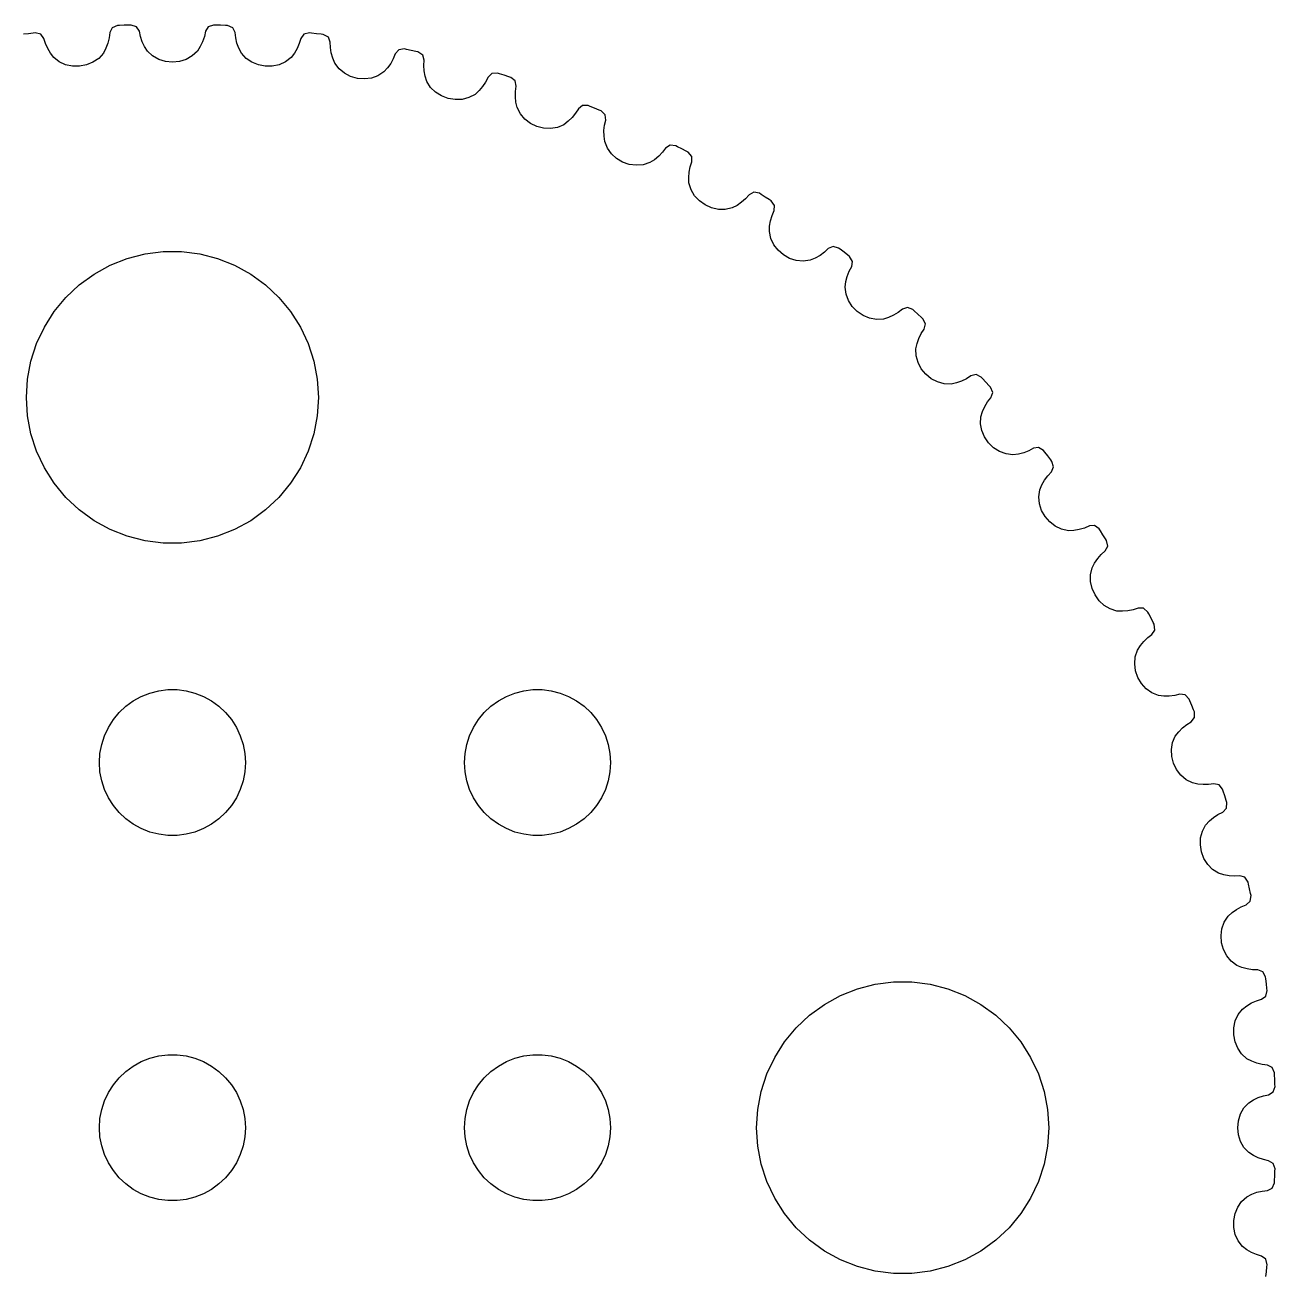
# Model space of a CAD drawing. Header units: metres. Extents: x -23 to 23, y 87 to 243.
# Drawn here: x -3.03 to 22.65, y 216.97 to 242.65 of the extents above; entities that cross this region are included whole.
import ezdxf

# ---------------------------------------------------------------- set-up
doc = ezdxf.new("R2010")
doc.units = ezdxf.units.M

msp = doc.modelspace()

# ---------------------------------------------------------------- linework, layer by layer
for p, q in [((-0.889786, 242.647), (-0.988602, 242.643)), ((-0.847031, 242.648), (-0.889786, 242.647)), ((-0.734589, 242.611), (-0.847031, 242.648)), ((0.847031, 242.648), (0.734741, 242.611)), ((0.889786, 242.647), (0.847031, 242.648)), ((0.988602, 242.643), (0.889786, 242.647)), ((-2.95828, 242.47), (-3.05629, 242.457)), ((-2.8602, 242.483), (-2.95828, 242.47)), ((-2.81775, 242.488), (-2.8602, 242.483)), ((-2.7025, 242.461), (-2.81775, 242.488)), ((-2.63837, 242.373), (-2.7025, 242.461)), ((-1.28676, 242.491), (-1.29961, 242.382)), ((-1.23875, 242.589), (-1.28676, 242.491)), ((-1.13011, 242.636), (-1.23875, 242.589)), ((-1.08739, 242.638), (-1.13011, 242.636)), ((-0.988602, 242.643), (-1.08739, 242.638)), ((-0.678375, 242.518), (-0.734589, 242.611)), ((-0.655991, 242.41), (-0.678375, 242.518)), ((-0.620392, 242.305), (-0.655991, 242.41)), ((0.656052, 242.41), (0.620544, 242.305)), ((0.678375, 242.518), (0.656052, 242.41)), ((0.734741, 242.611), (0.678375, 242.518)), ((1.08739, 242.638), (0.988602, 242.643)), ((1.13013, 242.636), (1.08739, 242.638)), ((1.23889, 242.589), (1.13013, 242.636)), ((1.28676, 242.491), (1.23889, 242.589)), ((1.29965, 242.382), (1.28676, 242.491)), ((2.70264, 242.461), (2.63837, 242.373)), ((2.81775, 242.488), (2.70264, 242.461)), ((2.8602, 242.483), (2.81775, 242.488)), ((2.95828, 242.47), (2.8602, 242.483)), ((3.05629, 242.457), (2.95828, 242.47)), ((3.09868, 242.451), (3.05629, 242.457)), ((3.20296, 242.395), (3.09868, 242.451)), ((3.24211, 242.294), (3.20296, 242.395)), ((-2.60666, 242.268), (-2.63837, 242.373)), ((-2.56207, 242.166), (-2.60666, 242.268)), ((-2.50528, 242.07), (-2.56207, 242.166)), ((-1.36507, 242.17), (-1.41684, 242.069)), ((-1.32585, 242.275), (-1.36507, 242.17)), ((-1.29961, 242.382), (-1.32585, 242.275)), ((-0.572189, 242.205), (-0.620392, 242.305)), ((-0.511993, 242.109), (-0.572189, 242.205)), ((0.572357, 242.205), (0.511993, 242.109)), ((0.620544, 242.305), (0.572357, 242.205)), ((1.326, 242.275), (1.29965, 242.382)), ((1.36525, 242.17), (1.326, 242.275)), ((1.41684, 242.069), (1.36525, 242.17)), ((2.56223, 242.166), (2.50545, 242.07)), ((2.60672, 242.268), (2.56223, 242.166)), ((2.63837, 242.373), (2.60672, 242.268)), ((3.24542, 242.184), (3.24211, 242.294)), ((3.26231, 242.074), (3.24542, 242.184)), ((4.64998, 242.14), (4.57828, 242.058)), ((4.76701, 242.157), (4.64998, 242.14)), ((4.80885, 242.148), (4.76701, 242.157)), ((4.90544, 242.127), (4.80885, 242.148)), ((-2.43695, 241.98), (-2.50528, 242.07)), ((-2.32304, 241.892), (-2.43695, 241.98)), ((-2.19287, 241.833), (-2.32304, 241.892)), ((-1.63171, 241.882), (-1.76482, 241.828)), ((-1.51381, 241.963), (-1.63171, 241.882)), ((-1.41684, 242.069), (-1.51381, 241.963)), ((-0.406158, 242.012), (-0.511993, 242.109)), ((-0.281647, 241.941), (-0.406158, 242.012)), ((-0.144287, 241.898), (-0.281647, 241.941)), ((0, 241.884), (-0.144287, 241.898)), ((0.144287, 241.898), (0, 241.884)), ((0.281647, 241.941), (0.144287, 241.898)), ((0.406158, 242.012), (0.281647, 241.941)), ((0.511993, 242.109), (0.406158, 242.012)), ((1.51381, 241.963), (1.41684, 242.069)), ((1.63171, 241.882), (1.51381, 241.963)), ((1.76482, 241.828), (1.63171, 241.882)), ((2.32304, 241.892), (2.19287, 241.833)), ((2.43695, 241.98), (2.32304, 241.892)), ((2.50545, 242.07), (2.43695, 241.98)), ((3.2923, 241.967), (3.26231, 242.074)), ((3.33492, 241.862), (3.2923, 241.967)), ((4.53755, 241.956), (4.48441, 241.859)), ((4.57828, 242.058), (4.53755, 241.956)), ((5.00195, 242.105), (4.90544, 242.127)), ((5.04366, 242.096), (5.00195, 242.105)), ((5.14264, 242.031), (5.04366, 242.096)), ((5.17279, 241.926), (5.14264, 242.031)), ((5.16649, 241.816), (5.17279, 241.926)), ((-2.05231, 241.803), (-2.19287, 241.833)), ((-1.9073, 241.801), (-2.05231, 241.803)), ((-1.76482, 241.828), (-1.9073, 241.801)), ((1.9073, 241.801), (1.76482, 241.828)), ((2.05231, 241.803), (1.9073, 241.801)), ((2.19287, 241.833), (2.05231, 241.803)), ((3.42226, 241.748), (3.33492, 241.862)), ((3.53267, 241.657), (3.42226, 241.748)), ((3.66052, 241.591), (3.53267, 241.657)), ((4.34335, 241.684), (4.22226, 241.607)), ((4.41948, 241.768), (4.34335, 241.684)), ((4.48441, 241.859), (4.41948, 241.768)), ((5.1738, 241.706), (5.16649, 241.816)), ((5.19431, 241.596), (5.1738, 241.706)), ((6.56192, 241.651), (6.48334, 241.575)), ((6.68001, 241.657), (6.56192, 241.651)), ((6.7209, 241.645), (6.68001, 241.657)), ((6.81528, 241.615), (6.7209, 241.645)), ((3.80011, 241.552), (3.66052, 241.591)), ((3.94472, 241.541), (3.80011, 241.552)), ((4.08742, 241.559), (3.94472, 241.541)), ((4.22226, 241.607), (4.08742, 241.559)), ((5.2276, 241.488), (5.19431, 241.596)), ((5.30467, 241.367), (5.2276, 241.488)), ((5.40674, 241.266), (5.30467, 241.367)), ((6.37247, 241.385), (6.29987, 241.3)), ((6.43384, 241.477), (6.37247, 241.385)), ((6.48334, 241.575), (6.43384, 241.477)), ((6.90953, 241.585), (6.81528, 241.615)), ((6.95026, 241.572), (6.90953, 241.585)), ((7.0432, 241.499), (6.95026, 241.572)), ((7.0641, 241.392), (7.0432, 241.499)), ((7.04825, 241.283), (7.0641, 241.392)), ((5.52835, 241.19), (5.40674, 241.266)), ((5.66399, 241.138), (5.52835, 241.19)), ((5.8071, 241.115), (5.66399, 241.138)), ((5.95085, 241.121), (5.8071, 241.115)), ((6.08934, 241.156), (5.95085, 241.121)), ((6.21671, 241.223), (6.08934, 241.156)), ((6.29987, 241.3), (6.21671, 241.223)), ((7.04591, 241.172), (7.04825, 241.283)), ((7.05676, 241.061), (7.04591, 241.172)), ((7.08051, 240.951), (7.05676, 241.061)), ((7.14671, 240.823), (7.08051, 240.951)), ((8.33907, 240.928), (8.28117, 240.834)), ((8.42393, 240.996), (8.33907, 240.928)), ((8.54216, 240.993), (8.42393, 240.996)), ((8.5818, 240.977), (8.54216, 240.993)), ((8.67325, 240.939), (8.5818, 240.977)), ((8.76453, 240.901), (8.67325, 240.939)), ((8.80396, 240.884), (8.76453, 240.901)), ((8.89015, 240.803), (8.80396, 240.884)), ((7.23965, 240.714), (7.14671, 240.823)), ((7.35411, 240.627), (7.23965, 240.714)), ((7.48477, 240.564), (7.35411, 240.627)), ((8.04276, 240.6), (7.91006, 240.545)), ((8.13231, 240.67), (8.04276, 240.6)), ((8.21202, 240.748), (8.13231, 240.67)), ((8.28117, 240.834), (8.21202, 240.748)), ((8.87636, 240.588), (8.90166, 240.695)), ((8.90166, 240.695), (8.89015, 240.803)), ((7.62529, 240.528), (7.48477, 240.564)), ((7.769, 240.522), (7.62529, 240.528)), ((7.91006, 240.545), (7.769, 240.522)), ((8.8644, 240.478), (8.87636, 240.588)), ((8.86552, 240.366), (8.8644, 240.478)), ((8.87952, 240.254), (8.86552, 240.366)), ((8.93437, 240.121), (8.87952, 240.254)), ((9.01749, 240.005), (8.93437, 240.121)), ((10.1313, 240.121), (10.0655, 240.033)), ((10.2218, 240.182), (10.1313, 240.121)), ((10.3393, 240.168), (10.2218, 240.182)), ((10.3774, 240.149), (10.3393, 240.168)), ((10.4652, 240.103), (10.3774, 240.149)), ((10.5528, 240.058), (10.4652, 240.103)), ((9.1239, 239.908), (9.01749, 240.005)), ((9.24858, 239.834), (9.1239, 239.908)), ((9.38545, 239.786), (9.24858, 239.834)), ((9.80757, 239.821), (9.67059, 239.778)), ((9.90285, 239.882), (9.80757, 239.821)), ((9.98907, 239.953), (9.90285, 239.882)), ((10.0655, 240.033), (9.98907, 239.953)), ((10.5907, 240.038), (10.5528, 240.058)), ((10.6694, 239.949), (10.5907, 240.038)), ((10.6369, 239.736), (10.6715, 239.84)), ((10.6715, 239.84), (10.6694, 239.949)), ((9.52802, 239.766), (9.38545, 239.786)), ((9.67059, 239.778), (9.52802, 239.766)), ((10.6068, 239.516), (10.6154, 239.627)), ((10.6154, 239.627), (10.6369, 239.736)), ((10.6109, 239.403), (10.6068, 239.516)), ((10.654, 239.266), (10.6109, 239.403)), ((10.7267, 239.142), (10.654, 239.266)), ((10.8242, 239.037), (10.7267, 239.142)), ((11.7732, 239.08), (11.6901, 239.007)), ((11.8465, 239.162), (11.7732, 239.08)), ((11.9419, 239.215), (11.8465, 239.162)), ((12.0578, 239.191), (11.9419, 239.215)), ((12.094, 239.168), (12.0578, 239.191)), ((12.1775, 239.115), (12.094, 239.168)), ((12.2608, 239.062), (12.1775, 239.115)), ((12.2967, 239.038), (12.2608, 239.062)), ((10.942, 238.952), (10.8242, 239.037)), ((11.0742, 238.892), (10.942, 238.952)), ((11.2145, 238.861), (11.0742, 238.892)), ((11.3575, 238.859), (11.2145, 238.861)), ((11.4978, 238.891), (11.3575, 238.859)), ((11.598, 238.944), (11.4978, 238.891)), ((11.6901, 239.007), (11.598, 238.944)), ((12.3675, 238.943), (12.2967, 239.038)), ((12.3165, 238.734), (12.3601, 238.835)), ((12.3601, 238.835), (12.3675, 238.943)), ((12.2674, 238.517), (12.2857, 238.627)), ((12.2857, 238.627), (12.3165, 238.734)), ((12.2616, 238.404), (12.2674, 238.517)), ((12.2926, 238.264), (12.2616, 238.404)), ((12.3542, 238.135), (12.2926, 238.264)), ((12.4422, 238.021), (12.3542, 238.135)), ((13.4715, 238.057), (13.3913, 237.981)), ((13.5712, 238.101), (13.4715, 238.057)), ((13.6844, 238.067), (13.5712, 238.101)), ((13.7186, 238.041), (13.6844, 238.067)), ((13.7971, 237.981), (13.7186, 238.041)), ((-1.27733, 237.714), (-0.927048, 237.853)), ((-0.927048, 237.853), (-0.562134, 237.947)), ((-0.562134, 237.947), (-0.18837, 237.994)), ((-0.18837, 237.994), (0.18837, 237.994)), ((0.18837, 237.994), (0.562134, 237.947)), ((0.562134, 237.947), (0.927048, 237.853)), ((0.927048, 237.853), (1.27733, 237.714)), ((12.5522, 237.926), (12.4422, 238.021)), ((12.6786, 237.855), (12.5522, 237.926)), ((12.8157, 237.812), (12.6786, 237.855)), ((12.958, 237.798), (12.8157, 237.812)), ((13.1004, 237.817), (12.958, 237.798)), ((13.205, 237.861), (13.1004, 237.817)), ((13.3022, 237.916), (13.205, 237.861)), ((13.3913, 237.981), (13.3022, 237.916)), ((13.8755, 237.92), (13.7971, 237.981)), ((13.9093, 237.894), (13.8755, 237.92)), ((13.9715, 237.793), (13.9093, 237.894)), ((13.9546, 237.686), (13.9715, 237.793)), ((-1.91226, 237.312), (-1.60747, 237.533)), ((-1.60747, 237.533), (-1.27733, 237.714)), ((1.27733, 237.714), (1.60747, 237.533)), ((1.60747, 237.533), (1.91226, 237.312)), ((13.8624, 237.486), (13.9024, 237.589)), ((13.9024, 237.589), (13.9546, 237.686)), ((-2.1869, 237.054), (-1.91226, 237.312)), ((1.91226, 237.312), (2.1869, 237.054)), ((13.819, 237.265), (13.8346, 237.378)), ((13.8376, 237.123), (13.819, 237.265)), ((13.8346, 237.378), (13.8624, 237.486)), ((-2.42705, 236.763), (-2.1869, 237.054)), ((2.1869, 237.054), (2.42705, 236.763)), ((13.8878, 236.989), (13.8376, 237.123)), ((-2.62891, 236.445), (-2.42705, 236.763)), ((2.42705, 236.763), (2.62891, 236.445)), ((13.9655, 236.868), (13.8878, 236.989)), ((14.0668, 236.764), (13.9655, 236.868)), ((14.1866, 236.682), (14.0668, 236.764)), ((14.9075, 236.745), (14.813, 236.688)), ((14.9939, 236.814), (14.9075, 236.745)), ((15.0971, 236.849), (14.9939, 236.814)), ((15.207, 236.805), (15.0971, 236.849)), ((15.2387, 236.777), (15.207, 236.805)), ((15.3118, 236.71), (15.2387, 236.777)), ((14.3193, 236.627), (14.1866, 236.682)), ((14.4599, 236.601), (14.3193, 236.627)), ((14.6034, 236.607), (14.4599, 236.601)), ((14.7114, 236.642), (14.6034, 236.607)), ((14.813, 236.688), (14.7114, 236.642)), ((15.3845, 236.643), (15.3118, 236.71)), ((15.4159, 236.614), (15.3845, 236.643)), ((15.4691, 236.508), (15.4159, 236.614)), ((15.4429, 236.402), (15.4691, 236.508)), ((-2.78932, 236.104), (-2.62891, 236.445)), ((2.62891, 236.445), (2.78932, 236.104)), ((15.3336, 236.211), (15.3824, 236.31)), ((15.3824, 236.31), (15.4429, 236.402)), ((-2.90575, 235.746), (-2.78932, 236.104)), ((2.78932, 236.104), (2.90575, 235.746)), ((15.2712, 235.995), (15.2965, 236.106)), ((15.2773, 235.852), (15.2712, 235.995)), ((15.2965, 236.106), (15.3336, 236.211)), ((-2.97633, 235.376), (-2.90575, 235.746)), ((2.90575, 235.746), (2.97633, 235.376)), ((15.3156, 235.714), (15.2773, 235.852)), ((15.3825, 235.587), (15.3156, 235.714)), ((15.4743, 235.474), (15.3825, 235.587)), ((15.5866, 235.383), (15.4743, 235.474)), ((16.5081, 235.469), (16.4023, 235.443)), ((16.6138, 235.416), (16.5081, 235.469)), ((-3, 235), (-2.97633, 235.376)), ((2.97633, 235.376), (3, 235)), ((15.7139, 235.316), (15.5866, 235.383)), ((15.8517, 235.277), (15.7139, 235.316)), ((15.9953, 235.271), (15.8517, 235.277)), ((16.1058, 235.296), (15.9953, 235.271)), ((16.2111, 235.334), (16.1058, 235.296)), ((16.3102, 235.382), (16.2111, 235.334)), ((16.4023, 235.443), (16.3102, 235.382)), ((16.6429, 235.385), (16.6138, 235.416)), ((16.7099, 235.312), (16.6429, 235.385)), ((16.7765, 235.239), (16.7099, 235.312)), ((16.8052, 235.207), (16.7765, 235.239)), ((16.849, 235.097), (16.8052, 235.207)), ((-2.97633, 234.624), (-3, 235)), ((3, 235), (2.97633, 234.624)), ((16.7454, 234.907), (16.8137, 234.994)), ((16.8137, 234.994), (16.849, 235.097)), ((16.6071, 234.603), (16.642, 234.711)), ((16.642, 234.711), (16.6882, 234.813)), ((16.6882, 234.813), (16.7454, 234.907)), ((-2.90575, 234.254), (-2.97633, 234.624)), ((2.97633, 234.624), (2.90575, 234.254)), ((16.6008, 234.46), (16.6071, 234.603)), ((16.6269, 234.319), (16.6008, 234.46)), ((-2.78932, 233.896), (-2.90575, 234.254)), ((2.90575, 234.254), (2.78932, 233.896)), ((16.6824, 234.187), (16.6269, 234.319)), ((16.7641, 234.067), (16.6824, 234.187)), ((16.8679, 233.966), (16.7641, 234.067)), ((16.989, 233.888), (16.8679, 233.966)), ((17.6858, 233.955), (17.5888, 233.902)), ((17.7935, 233.971), (17.6858, 233.955)), ((17.8941, 233.909), (17.7935, 233.971)), ((-2.62891, 233.555), (-2.78932, 233.896)), ((2.78932, 233.896), (2.62891, 233.555)), ((17.1229, 233.838), (16.989, 233.888)), ((17.2654, 233.819), (17.1229, 233.838)), ((17.3777, 233.834), (17.2654, 233.819)), ((17.4858, 233.862), (17.3777, 233.834)), ((17.5888, 233.902), (17.4858, 233.862)), ((17.9204, 233.875), (17.8941, 233.909)), ((17.9808, 233.797), (17.9204, 233.875)), ((18.0408, 233.719), (17.9808, 233.797)), ((18.0667, 233.684), (18.0408, 233.719)), ((18.1007, 233.571), (18.0667, 233.684)), ((-2.42705, 233.237), (-2.62891, 233.555)), ((2.62891, 233.555), (2.42705, 233.237)), ((17.981, 233.391), (18.0565, 233.471)), ((18.0565, 233.471), (18.1007, 233.571)), ((-2.1869, 232.946), (-2.42705, 233.237)), ((2.42705, 233.237), (2.1869, 232.946)), ((17.8167, 233.1), (17.8608, 233.205)), ((17.8608, 233.205), (17.9157, 233.302)), ((17.9157, 233.302), (17.981, 233.391)), ((-1.91226, 232.688), (-2.1869, 232.946)), ((2.1869, 232.946), (1.91226, 232.688)), ((17.7978, 232.958), (17.8167, 233.1)), ((17.8116, 232.816), (17.7978, 232.958)), ((-1.60747, 232.467), (-1.91226, 232.688)), ((1.91226, 232.688), (1.60747, 232.467)), ((17.8554, 232.679), (17.8116, 232.816)), ((17.9263, 232.552), (17.8554, 232.679)), ((-1.27733, 232.286), (-1.60747, 232.467)), ((1.60747, 232.467), (1.27733, 232.286)), ((18.0209, 232.442), (17.9263, 232.552)), ((18.1347, 232.354), (18.0209, 232.442)), ((-0.927048, 232.147), (-1.27733, 232.286)), ((-0.562134, 232.053), (-0.927048, 232.147)), ((0.927048, 232.147), (0.562134, 232.053)), ((1.27733, 232.286), (0.927048, 232.147)), ((18.2638, 232.293), (18.1347, 232.354)), ((18.4041, 232.262), (18.2638, 232.293)), ((18.5173, 232.267), (18.4041, 232.262)), ((18.6275, 232.286), (18.5173, 232.267)), ((18.7335, 232.316), (18.6275, 232.286)), ((18.8347, 232.36), (18.7335, 232.316)), ((18.9435, 232.367), (18.8347, 232.36)), ((19.0383, 232.297), (18.9435, 232.367)), ((19.0616, 232.261), (19.0383, 232.297)), ((19.1149, 232.178), (19.0616, 232.261)), ((19.1678, 232.094), (19.1149, 232.178)), ((-0.18837, 232.006), (-0.562134, 232.053)), ((0.18837, 232.006), (-0.18837, 232.006)), ((0.562134, 232.053), (0.18837, 232.006)), ((19.1619, 231.846), (19.2146, 231.942)), ((19.1906, 232.058), (19.1678, 232.094)), ((19.2146, 231.942), (19.1906, 232.058)), ((18.9438, 231.598), (19.0069, 231.69)), ((19.0069, 231.69), (19.0797, 231.773)), ((19.0797, 231.773), (19.1619, 231.846)), ((18.8595, 231.358), (18.8907, 231.498)), ((18.8608, 231.215), (18.8595, 231.358)), ((18.8907, 231.498), (18.9438, 231.598)), ((18.8925, 231.074), (18.8608, 231.215)), ((18.9521, 230.942), (18.8925, 231.074)), ((19.0368, 230.824), (18.9521, 230.942)), ((19.1425, 230.727), (19.0368, 230.824)), ((19.2657, 230.654), (19.1425, 230.727)), ((19.4027, 230.611), (19.2657, 230.654)), ((19.516, 230.607), (19.4027, 230.611)), ((19.6273, 230.615), (19.516, 230.607)), ((19.7357, 230.637), (19.6273, 230.615)), ((19.8403, 230.671), (19.7357, 230.637)), ((19.9493, 230.669), (19.8403, 230.671)), ((20.0376, 230.591), (19.9493, 230.669)), ((20.0576, 230.553), (20.0376, 230.591)), ((20.1035, 230.465), (20.0576, 230.553)), ((20.149, 230.377), (20.1035, 230.465)), ((20.1685, 230.339), (20.149, 230.377)), ((20.1823, 230.222), (20.1685, 230.339)), ((19.9534, 229.989), (20.0332, 230.065)), ((20.0332, 230.065), (20.1215, 230.131)), ((20.1215, 230.131), (20.1823, 230.222)), ((19.7776, 229.671), (19.8209, 229.808)), ((19.8209, 229.808), (19.8825, 229.903)), ((19.8825, 229.903), (19.9534, 229.989)), ((19.7664, 229.528), (19.7776, 229.671)), ((19.7858, 229.385), (19.7664, 229.528)), ((19.8336, 229.249), (19.7858, 229.385)), ((19.9077, 229.124), (19.8336, 229.249)), ((20.0045, 229.017), (19.9077, 229.124)), ((-0.803726, 228.766), (-0.638657, 228.857)), ((-0.638657, 228.857), (-0.463516, 228.927)), ((-0.463516, 228.927), (-0.281067, 228.973)), ((-0.281067, 228.973), (-0.094177, 228.997)), ((-0.094177, 228.997), (0.094177, 228.997)), ((0.094177, 228.997), (0.281067, 228.973)), ((0.281067, 228.973), (0.463516, 228.927)), ((0.463516, 228.927), (0.638657, 228.857)), ((0.638657, 228.857), (0.803726, 228.766)), ((6.69626, 228.766), (6.86133, 228.857)), ((6.86133, 228.857), (7.03647, 228.927)), ((7.03647, 228.927), (7.21892, 228.973)), ((7.21892, 228.973), (7.40581, 228.997)), ((7.40581, 228.997), (7.59418, 228.997)), ((7.59418, 228.997), (7.78107, 228.973)), ((7.78107, 228.973), (7.96352, 228.927)), ((7.96352, 228.927), (8.13866, 228.857)), ((8.13866, 228.857), (8.30373, 228.766)), ((20.1209, 228.934), (20.0045, 229.017)), ((20.2537, 228.88), (20.1209, 228.934)), ((20.3662, 228.865), (20.2537, 228.88)), ((20.4778, 228.864), (20.3662, 228.865)), ((20.5877, 228.876), (20.4778, 228.864)), ((20.6949, 228.902), (20.5877, 228.876)), ((20.8033, 228.89), (20.6949, 228.902)), ((20.8844, 228.804), (20.8033, 228.89)), ((20.901, 228.765), (20.8844, 228.804)), ((-1.21352, 228.382), (-1.09344, 228.527)), ((-1.09344, 228.527), (-0.956131, 228.656)), ((-0.956131, 228.656), (-0.803726, 228.766)), ((0.803726, 228.766), (0.956131, 228.656)), ((0.956131, 228.656), (1.09344, 228.527)), ((1.09344, 228.527), (1.21352, 228.382)), ((6.28647, 228.382), (6.40654, 228.527)), ((6.40654, 228.527), (6.54385, 228.656)), ((6.54385, 228.656), (6.69626, 228.766)), ((8.30373, 228.766), (8.45613, 228.656)), ((8.45613, 228.656), (8.59344, 228.527)), ((8.59344, 228.527), (8.71352, 228.382)), ((20.9391, 228.673), (20.901, 228.765)), ((20.9767, 228.582), (20.9391, 228.673)), ((20.9928, 228.542), (20.9767, 228.582)), ((20.9964, 228.424), (20.9928, 228.542)), ((-1.31445, 228.223), (-1.21352, 228.382)), ((1.21352, 228.382), (1.31445, 228.223)), ((6.18553, 228.223), (6.28647, 228.382)), ((8.71352, 228.382), (8.81445, 228.223)), ((20.748, 228.212), (20.8342, 228.281)), ((20.8342, 228.281), (20.9279, 228.339)), ((20.9279, 228.339), (20.9964, 228.424)), ((-1.45287, 227.873), (-1.39465, 228.052)), ((-1.39465, 228.052), (-1.31445, 228.223)), ((1.31445, 228.223), (1.39465, 228.052)), ((1.39465, 228.052), (1.45287, 227.873)), ((6.04712, 227.873), (6.10533, 228.052)), ((6.10533, 228.052), (6.18553, 228.223)), ((8.81445, 228.223), (8.89465, 228.052)), ((8.89465, 228.052), (8.95287, 227.873)), ((20.5452, 227.91), (20.6003, 228.043)), ((20.6003, 228.043), (20.6699, 228.132)), ((20.6699, 228.132), (20.748, 228.212)), ((-1.48816, 227.688), (-1.45287, 227.873)), ((1.45287, 227.873), (1.48816, 227.688)), ((6.01183, 227.688), (6.04712, 227.873)), ((8.95287, 227.873), (8.98816, 227.688)), ((20.5217, 227.769), (20.5452, 227.91)), ((20.5285, 227.625), (20.5217, 227.769)), ((-1.5, 227.5), (-1.48816, 227.688)), ((-1.48816, 227.312), (-1.5, 227.5)), ((1.48816, 227.688), (1.5, 227.5)), ((1.5, 227.5), (1.48816, 227.312)), ((6, 227.5), (6.01183, 227.688)), ((6.01183, 227.312), (6, 227.5)), ((8.98816, 227.688), (9, 227.5)), ((9, 227.5), (8.98816, 227.312)), ((20.5642, 227.485), (20.5285, 227.625)), ((-1.45287, 227.127), (-1.48816, 227.312)), ((1.48816, 227.312), (1.45287, 227.127)), ((6.04712, 227.127), (6.01183, 227.312)), ((8.98816, 227.312), (8.95287, 227.127)), ((20.6272, 227.354), (20.5642, 227.485)), ((20.7143, 227.24), (20.6272, 227.354)), ((20.823, 227.147), (20.7143, 227.24)), ((-1.39465, 226.948), (-1.45287, 227.127)), ((1.45287, 227.127), (1.39465, 226.948)), ((6.10533, 226.948), (6.04712, 227.127)), ((8.95287, 227.127), (8.89465, 226.948)), ((20.9505, 227.081), (20.823, 227.147)), ((21.0614, 227.057), (20.9505, 227.081)), ((21.1725, 227.046), (21.0614, 227.057)), ((21.2829, 227.048), (21.1725, 227.046)), ((21.392, 227.064), (21.2829, 227.048)), ((21.4989, 227.043), (21.392, 227.064)), ((21.5723, 226.95), (21.4989, 227.043)), ((-1.31445, 226.777), (-1.39465, 226.948)), ((-1.21352, 226.618), (-1.31445, 226.777)), ((1.31445, 226.777), (1.21352, 226.618)), ((1.39465, 226.948), (1.31445, 226.777)), ((6.18553, 226.777), (6.10533, 226.948)), ((6.28647, 226.618), (6.18553, 226.777)), ((8.81445, 226.777), (8.71352, 226.618)), ((8.89465, 226.948), (8.81445, 226.777)), ((21.5854, 226.91), (21.5723, 226.95)), ((21.6153, 226.815), (21.5854, 226.91)), ((21.6449, 226.721), (21.6153, 226.815)), ((-1.09344, 226.473), (-1.21352, 226.618)), ((-0.956131, 226.344), (-1.09344, 226.473)), ((1.09344, 226.473), (0.956131, 226.344)), ((1.21352, 226.618), (1.09344, 226.473)), ((6.40654, 226.473), (6.28647, 226.618)), ((6.54385, 226.344), (6.40654, 226.473)), ((8.59344, 226.473), (8.45613, 226.344)), ((8.71352, 226.618), (8.59344, 226.473)), ((21.4767, 226.434), (21.5751, 226.483)), ((21.5751, 226.483), (21.6507, 226.562)), ((21.6575, 226.68), (21.6449, 226.721)), ((21.6507, 226.562), (21.6575, 226.68)), ((-0.803726, 226.234), (-0.956131, 226.344)), ((-0.638657, 226.143), (-0.803726, 226.234)), ((0.803726, 226.234), (0.638657, 226.143)), ((0.956131, 226.344), (0.803726, 226.234)), ((6.69626, 226.234), (6.54385, 226.344)), ((6.86133, 226.143), (6.69626, 226.234)), ((8.30373, 226.234), (8.13866, 226.143)), ((8.45613, 226.344), (8.30373, 226.234)), ((21.1564, 226.089), (21.2229, 226.217)), ((21.2229, 226.217), (21.3, 226.3)), ((21.3, 226.3), (21.3848, 226.372)), ((21.3848, 226.372), (21.4767, 226.434)), ((-0.463516, 226.073), (-0.638657, 226.143)), ((-0.281067, 226.027), (-0.463516, 226.073)), ((-0.094177, 226.003), (-0.281067, 226.027)), ((0.094177, 226.003), (-0.094177, 226.003)), ((0.281067, 226.027), (0.094177, 226.003)), ((0.463516, 226.073), (0.281067, 226.027)), ((0.638657, 226.143), (0.463516, 226.073)), ((7.03647, 226.073), (6.86133, 226.143)), ((7.21892, 226.027), (7.03647, 226.073)), ((7.40581, 226.003), (7.21892, 226.027)), ((7.59418, 226.003), (7.40581, 226.003)), ((7.78107, 226.027), (7.59418, 226.003)), ((7.96352, 226.073), (7.78107, 226.027)), ((8.13866, 226.143), (7.96352, 226.073)), ((21.1207, 225.951), (21.1564, 226.089)), ((21.1149, 225.807), (21.1207, 225.951)), ((21.1383, 225.664), (21.1149, 225.807)), ((21.1896, 225.528), (21.1383, 225.664)), ((21.2665, 225.407), (21.1896, 225.528)), ((21.3667, 225.305), (21.2665, 225.407)), ((21.4879, 225.228), (21.3667, 225.305)), ((21.5963, 225.194), (21.4879, 225.228)), ((21.706, 225.174), (21.5963, 225.194)), ((21.8163, 225.166), (21.706, 225.174)), ((21.9263, 225.173), (21.8163, 225.166)), ((22.031, 225.143), (21.9263, 225.173)), ((22.0959, 225.044), (22.031, 225.143)), ((22.1055, 225.002), (22.0959, 225.044)), ((22.1271, 224.905), (22.1055, 225.002)), ((22.1483, 224.809), (22.1271, 224.905)), ((22.1402, 224.65), (22.1573, 224.767)), ((22.1573, 224.767), (22.1483, 224.809)), ((21.6839, 224.343), (21.768, 224.419)), ((21.768, 224.419), (21.8588, 224.484)), ((21.8588, 224.484), (21.9557, 224.537)), ((21.9557, 224.537), (22.058, 224.578)), ((22.058, 224.578), (22.1402, 224.65)), ((21.559, 224.087), (21.6066, 224.222)), ((21.6066, 224.222), (21.6839, 224.343)), ((21.5407, 223.945), (21.559, 224.087)), ((21.5515, 223.8), (21.5407, 223.945)), ((21.5908, 223.661), (21.5515, 223.8)), ((21.6568, 223.533), (21.5908, 223.661)), ((21.7477, 223.422), (21.6568, 223.533)), ((21.8618, 223.335), (21.7477, 223.422)), ((21.9668, 223.292), (21.8618, 223.335)), ((22.0743, 223.262), (21.9668, 223.292)), ((22.1835, 223.245), (22.0743, 223.262)), ((22.2937, 223.242), (22.1835, 223.245)), ((22.3953, 223.203), (22.2937, 223.242)), ((22.4514, 223.099), (22.3953, 223.203)), ((14.0729, 222.853), (14.4379, 222.947)), ((14.4379, 222.947), (14.8116, 222.994)), ((14.8116, 222.994), (15.1884, 222.994)), ((15.1884, 222.994), (15.5621, 222.947)), ((15.5621, 222.947), (15.927, 222.853)), ((22.4573, 223.056), (22.4514, 223.099)), ((22.4704, 222.958), (22.4573, 223.056)), ((22.4831, 222.86), (22.4704, 222.958)), ((13.3925, 222.533), (13.7227, 222.714)), ((13.7227, 222.714), (14.0729, 222.853)), ((15.927, 222.853), (16.2773, 222.714)), ((16.2773, 222.714), (16.6075, 222.533)), ((22.2676, 222.607), (22.3731, 222.638)), ((22.3731, 222.638), (22.4612, 222.702)), ((22.4612, 222.702), (22.4884, 222.818)), ((22.4884, 222.818), (22.4831, 222.86)), ((13.0877, 222.312), (13.3925, 222.533)), ((16.6075, 222.533), (16.9123, 222.312)), ((21.8924, 222.323), (21.98, 222.437)), ((21.98, 222.437), (22.0704, 222.505)), ((22.0704, 222.505), (22.1665, 222.562)), ((22.1665, 222.562), (22.2676, 222.607)), ((12.8131, 222.054), (13.0877, 222.312)), ((16.9123, 222.312), (17.1869, 222.054)), ((21.8025, 222.052), (21.8332, 222.193)), ((21.8332, 222.193), (21.8924, 222.323)), ((12.5729, 221.763), (12.8131, 222.054)), ((17.1869, 222.054), (17.427, 221.763)), ((21.8007, 221.907), (21.8025, 222.052)), ((21.8277, 221.765), (21.8007, 221.907)), ((12.3711, 221.445), (12.5729, 221.763)), ((17.427, 221.763), (17.6289, 221.445)), ((21.8822, 221.632), (21.8277, 221.765)), ((21.9632, 221.514), (21.8822, 221.632)), ((-0.803726, 221.266), (-0.638657, 221.357)), ((-0.638657, 221.357), (-0.463516, 221.427)), ((-0.463516, 221.427), (-0.281067, 221.473)), ((-0.281067, 221.473), (-0.094177, 221.497)), ((-0.094177, 221.497), (0.094177, 221.497)), ((0.094177, 221.497), (0.281067, 221.473)), ((0.281067, 221.473), (0.463516, 221.427)), ((0.463516, 221.427), (0.638657, 221.357)), ((0.638657, 221.357), (0.803726, 221.266)), ((6.69626, 221.266), (6.86133, 221.357)), ((6.86133, 221.357), (7.03647, 221.427)), ((7.03647, 221.427), (7.21892, 221.473)), ((7.21892, 221.473), (7.40581, 221.497)), ((7.40581, 221.497), (7.59418, 221.497)), ((7.59418, 221.497), (7.78107, 221.473)), ((7.78107, 221.473), (7.96352, 221.427)), ((7.96352, 221.427), (8.13866, 221.357)), ((8.13866, 221.357), (8.30373, 221.266)), ((12.2107, 221.104), (12.3711, 221.445)), ((17.6289, 221.445), (17.7893, 221.104)), ((22.0692, 221.417), (21.9632, 221.514)), ((22.1701, 221.365), (22.0692, 221.417)), ((22.2746, 221.326), (22.1701, 221.365)), ((-1.09344, 221.027), (-0.956131, 221.156)), ((-0.956131, 221.156), (-0.803726, 221.266)), ((0.803726, 221.266), (0.956131, 221.156)), ((0.956131, 221.156), (1.09344, 221.027)), ((6.40654, 221.027), (6.54385, 221.156)), ((6.54385, 221.156), (6.69626, 221.266)), ((8.30373, 221.266), (8.45613, 221.156)), ((8.45613, 221.156), (8.59344, 221.027)), ((12.0942, 220.746), (12.2107, 221.104)), ((17.7893, 221.104), (17.9057, 220.746)), ((22.382, 221.3), (22.2746, 221.326)), ((22.4914, 221.287), (22.382, 221.3)), ((22.5892, 221.239), (22.4914, 221.287)), ((22.6361, 221.13), (22.5892, 221.239)), ((22.6382, 221.087), (22.6361, 221.13)), ((22.6427, 220.989), (22.6382, 221.087)), ((-1.31445, 220.723), (-1.21352, 220.882)), ((-1.21352, 220.882), (-1.09344, 221.027)), ((1.09344, 221.027), (1.21352, 220.882)), ((1.21352, 220.882), (1.31445, 220.723)), ((6.18553, 220.723), (6.28647, 220.882)), ((6.28647, 220.882), (6.40654, 221.027)), ((8.59344, 221.027), (8.71352, 220.882)), ((8.71352, 220.882), (8.81445, 220.723)), ((22.6113, 220.735), (22.6484, 220.847)), ((22.6468, 220.89), (22.6427, 220.989)), ((22.6484, 220.847), (22.6468, 220.89)), ((-1.39465, 220.552), (-1.31445, 220.723)), ((1.31445, 220.723), (1.39465, 220.552)), ((6.10533, 220.552), (6.18553, 220.723)), ((8.81445, 220.723), (8.89465, 220.552)), ((12.0237, 220.376), (12.0942, 220.746)), ((17.9057, 220.746), (17.9763, 220.376)), ((22.1087, 220.512), (22.2047, 220.572)), ((22.2047, 220.572), (22.3054, 220.62)), ((22.3054, 220.62), (22.41, 220.656)), ((22.41, 220.656), (22.5179, 220.678)), ((22.5179, 220.678), (22.6113, 220.735)), ((-1.48816, 220.188), (-1.45287, 220.373)), ((-1.45287, 220.373), (-1.39465, 220.552)), ((1.39465, 220.552), (1.45287, 220.373)), ((1.45287, 220.373), (1.48816, 220.188)), ((6.01183, 220.188), (6.04712, 220.373)), ((6.04712, 220.373), (6.10533, 220.552)), ((8.89465, 220.552), (8.95287, 220.373)), ((8.95287, 220.373), (8.98816, 220.188)), ((12, 220), (12.0237, 220.376)), ((17.9763, 220.376), (18, 220)), ((21.9412, 220.282), (22.0116, 220.406)), ((22.0116, 220.406), (22.1087, 220.512)), ((-1.5, 220), (-1.48816, 220.188)), ((1.48816, 220.188), (1.5, 220)), ((6, 220), (6.01183, 220.188)), ((8.98816, 220.188), (9, 220)), ((21.884, 220), (21.8984, 220.144)), ((21.8984, 220.144), (21.9412, 220.282)), ((-1.48816, 219.812), (-1.5, 220)), ((-1.45287, 219.627), (-1.48816, 219.812)), ((1.48816, 219.812), (1.45287, 219.627)), ((1.5, 220), (1.48816, 219.812)), ((6.01183, 219.812), (6, 220)), ((6.04712, 219.627), (6.01183, 219.812)), ((8.98816, 219.812), (8.95287, 219.627)), ((9, 220), (8.98816, 219.812)), ((12.0237, 219.624), (12, 220)), ((18, 220), (17.9763, 219.624)), ((21.8984, 219.856), (21.884, 220)), ((21.9412, 219.718), (21.8984, 219.856)), ((-1.39465, 219.448), (-1.45287, 219.627)), ((1.45287, 219.627), (1.39465, 219.448)), ((6.10533, 219.448), (6.04712, 219.627)), ((8.95287, 219.627), (8.89465, 219.448)), ((12.0942, 219.254), (12.0237, 219.624)), ((17.9763, 219.624), (17.9057, 219.254)), ((22.0116, 219.594), (21.9412, 219.718)), ((22.1087, 219.488), (22.0116, 219.594)), ((-1.31445, 219.277), (-1.39465, 219.448)), ((1.39465, 219.448), (1.31445, 219.277)), ((6.18553, 219.277), (6.10533, 219.448)), ((8.89465, 219.448), (8.81445, 219.277)), ((22.2047, 219.428), (22.1087, 219.488)), ((22.3054, 219.379), (22.2047, 219.428)), ((22.41, 219.344), (22.3054, 219.379)), ((22.5179, 219.322), (22.41, 219.344)), ((22.6113, 219.265), (22.5179, 219.322)), ((-1.21352, 219.118), (-1.31445, 219.277)), ((-1.09344, 218.973), (-1.21352, 219.118)), ((1.21352, 219.118), (1.09344, 218.973)), ((1.31445, 219.277), (1.21352, 219.118)), ((6.28647, 219.118), (6.18553, 219.277)), ((6.40654, 218.973), (6.28647, 219.118)), ((8.71352, 219.118), (8.59344, 218.973)), ((8.81445, 219.277), (8.71352, 219.118)), ((12.2107, 218.896), (12.0942, 219.254)), ((17.9057, 219.254), (17.7893, 218.896)), ((22.6484, 219.153), (22.6113, 219.265)), ((22.6427, 219.011), (22.6468, 219.11)), ((22.6468, 219.11), (22.6484, 219.153)), ((-0.956131, 218.844), (-1.09344, 218.973)), ((-0.803726, 218.734), (-0.956131, 218.844)), ((0.956131, 218.844), (0.803726, 218.734)), ((1.09344, 218.973), (0.956131, 218.844)), ((6.54385, 218.844), (6.40654, 218.973)), ((6.69626, 218.734), (6.54385, 218.844)), ((8.45613, 218.844), (8.30373, 218.734)), ((8.59344, 218.973), (8.45613, 218.844)), ((12.3711, 218.555), (12.2107, 218.896)), ((17.7893, 218.896), (17.6289, 218.555)), ((22.5892, 218.761), (22.6361, 218.87)), ((22.6361, 218.87), (22.6382, 218.913)), ((22.6382, 218.913), (22.6427, 219.011)), ((-0.638657, 218.643), (-0.803726, 218.734)), ((-0.463516, 218.573), (-0.638657, 218.643)), ((-0.281067, 218.527), (-0.463516, 218.573)), ((-0.094177, 218.503), (-0.281067, 218.527)), ((0.281067, 218.527), (0.094177, 218.503)), ((0.463516, 218.573), (0.281067, 218.527)), ((0.638657, 218.643), (0.463516, 218.573)), ((0.803726, 218.734), (0.638657, 218.643)), ((6.86133, 218.643), (6.69626, 218.734)), ((7.03647, 218.573), (6.86133, 218.643)), ((7.21892, 218.527), (7.03647, 218.573)), ((7.40581, 218.503), (7.21892, 218.527)), ((7.78107, 218.527), (7.59418, 218.503)), ((7.96352, 218.573), (7.78107, 218.527)), ((8.13866, 218.643), (7.96352, 218.573)), ((8.30373, 218.734), (8.13866, 218.643)), ((12.5729, 218.237), (12.3711, 218.555)), ((17.6289, 218.555), (17.427, 218.237)), ((21.9632, 218.486), (22.0692, 218.583)), ((22.0692, 218.583), (22.1701, 218.635)), ((22.1701, 218.635), (22.2746, 218.674)), ((22.2746, 218.674), (22.382, 218.7)), ((22.382, 218.7), (22.4914, 218.713)), ((22.4914, 218.713), (22.5892, 218.761)), ((0.094177, 218.503), (-0.094177, 218.503)), ((7.59418, 218.503), (7.40581, 218.503)), ((21.8277, 218.235), (21.8822, 218.368)), ((21.8822, 218.368), (21.9632, 218.486)), ((12.8131, 217.946), (12.5729, 218.237)), ((17.427, 218.237), (17.1869, 217.946)), ((21.8007, 218.093), (21.8277, 218.235)), ((21.8025, 217.948), (21.8007, 218.093)), ((13.0877, 217.688), (12.8131, 217.946)), ((17.1869, 217.946), (16.9123, 217.688)), ((21.8332, 217.807), (21.8025, 217.948)), ((21.8924, 217.677), (21.8332, 217.807)), ((13.3925, 217.467), (13.0877, 217.688)), ((16.9123, 217.688), (16.6075, 217.467)), ((21.98, 217.563), (21.8924, 217.677)), ((22.0703, 217.495), (21.98, 217.563)), ((22.1664, 217.438), (22.0703, 217.495)), ((13.7227, 217.286), (13.3925, 217.467)), ((14.0729, 217.147), (13.7227, 217.286)), ((16.2773, 217.286), (15.927, 217.147)), ((16.6075, 217.467), (16.2773, 217.286)), ((22.2676, 217.393), (22.1664, 217.438)), ((22.3731, 217.362), (22.2676, 217.393)), ((22.4612, 217.297), (22.3731, 217.362)), ((22.4884, 217.182), (22.4612, 217.297)), ((14.4379, 217.053), (14.0729, 217.147)), ((14.8116, 217.006), (14.4379, 217.053)), ((15.1884, 217.006), (14.8116, 217.006)), ((15.5621, 217.053), (15.1884, 217.006)), ((15.927, 217.147), (15.5621, 217.053)), ((22.4573, 216.944), (22.4704, 217.042)), ((22.4704, 217.042), (22.4831, 217.14)), ((22.4831, 217.14), (22.4884, 217.182))]:
    msp.add_line(p, q)

doc.saveas('drawing.dxf')
